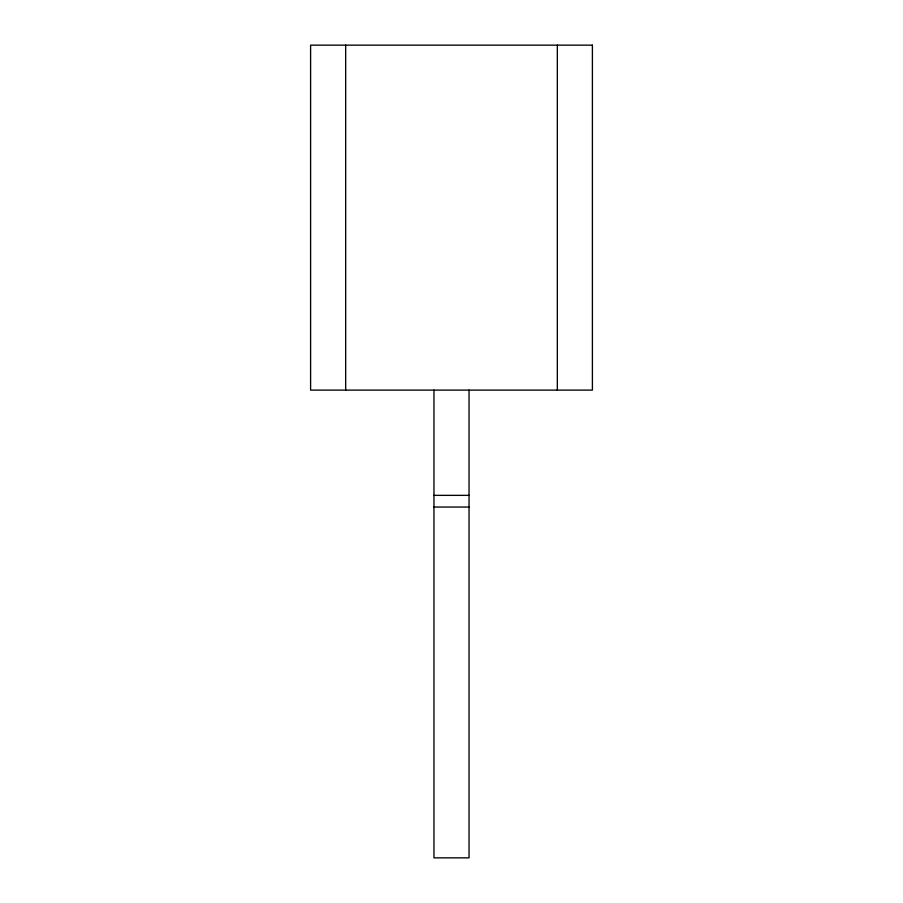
<?xml version="1.0" encoding="UTF-8"?>
<svg xmlns="http://www.w3.org/2000/svg" width="903" height="903" viewBox="0 0 903 903"><rect width="100%" height="100%" fill="white"/><g stroke="black" fill="none" stroke-linecap="round" stroke-linejoin="round"><path stroke-width="1.35" d="M433.959 495.352L469.041 495.352M433.959 507.046L469.041 507.046M557.332 45.15L557.332 390.107M469.041 390.107L469.041 857.85L433.959 857.85L433.959 390.107M345.668 45.15L345.668 390.107M592.402 45.15L310.598 45.15L310.598 390.107L592.402 390.107L592.402 45.15"/></g></svg>
